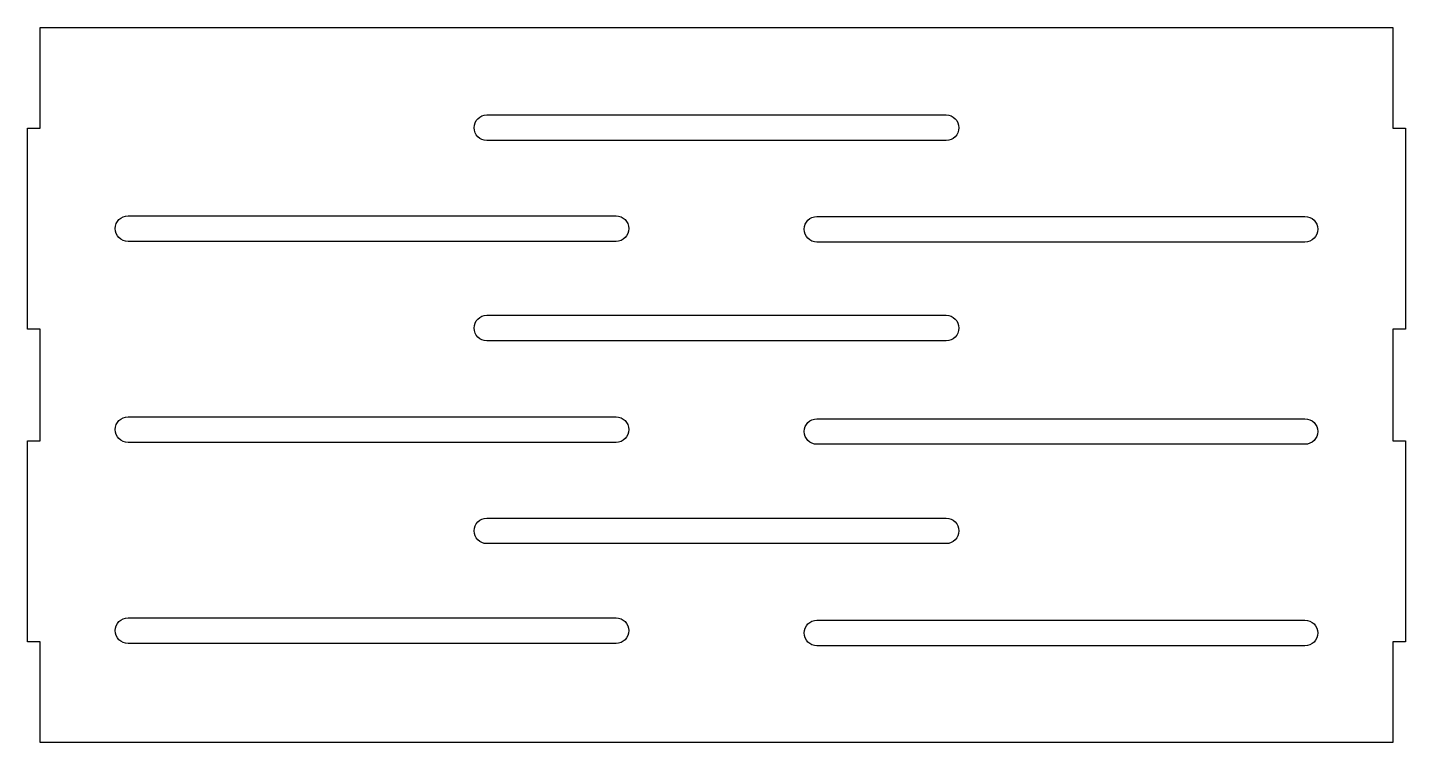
# Model space of a CAD drawing. Header units: millimetres. Extents: x 0 to 686, y -274 to 81.
import ezdxf

# ---------------------------------------------------------------- set-up
doc = ezdxf.new("R2010")
doc.units = ezdxf.units.MM
doc.layers.get('0').update_dxf_attribs({"linetype": 'CONTINUOUS'})

msp = doc.modelspace()

# ---------------------------------------------------------------- linework, layer by layer
msp.add_lwpolyline([(679.45, -274.25), (6.35, -274.25), (6.35, -224.25), (0, -224.25), (0, -124.25), (6.35, -124.25), (6.35, -68.65), (0, -68.65), (0, 31.35), (6.35, 31.35), (6.35, 81.35), (679.45, 81.35), (679.45, 31.35), (685.8, 31.35), (685.8, -68.65), (679.45, -68.65), (679.45, -124.25), (685.8, -124.25), (685.8, -224.25), (679.45, -224.25)], close=True)
for points in [[(228.6, 25.16, -1), (228.6, 37.86), (457.2, 37.86, -1), (457.2, 25.16)], [(50, -25, -1), (50, -12.3), (292.9, -12.3, -1), (292.9, -25)], [(392.9, -25.32, -1), (392.9, -12.62), (635.8, -12.62, -1), (635.8, -25.32)], [(457.2, -61.79, -1), (457.2, -74.49), (228.6, -74.49, -1), (228.6, -61.79)], [(50, -125, -1), (50, -112.3), (292.9, -112.3, -1), (292.9, -125)], [(392.9, -125.94, -1), (392.9, -113.24), (635.8, -113.24, -1), (635.8, -125.94)], [(457.2, -162.65, -1), (457.2, -175.35), (228.6, -175.35, -1), (228.6, -162.65)], [(50, -225, -1), (50, -212.3), (292.9, -212.3, -1), (292.9, -225)], [(392.9, -226.16, -1), (392.9, -213.46), (635.8, -213.46, -1), (635.8, -226.16)]]:
    msp.add_lwpolyline(points, format="xyb", close=True)

doc.saveas('drawing.dxf')
